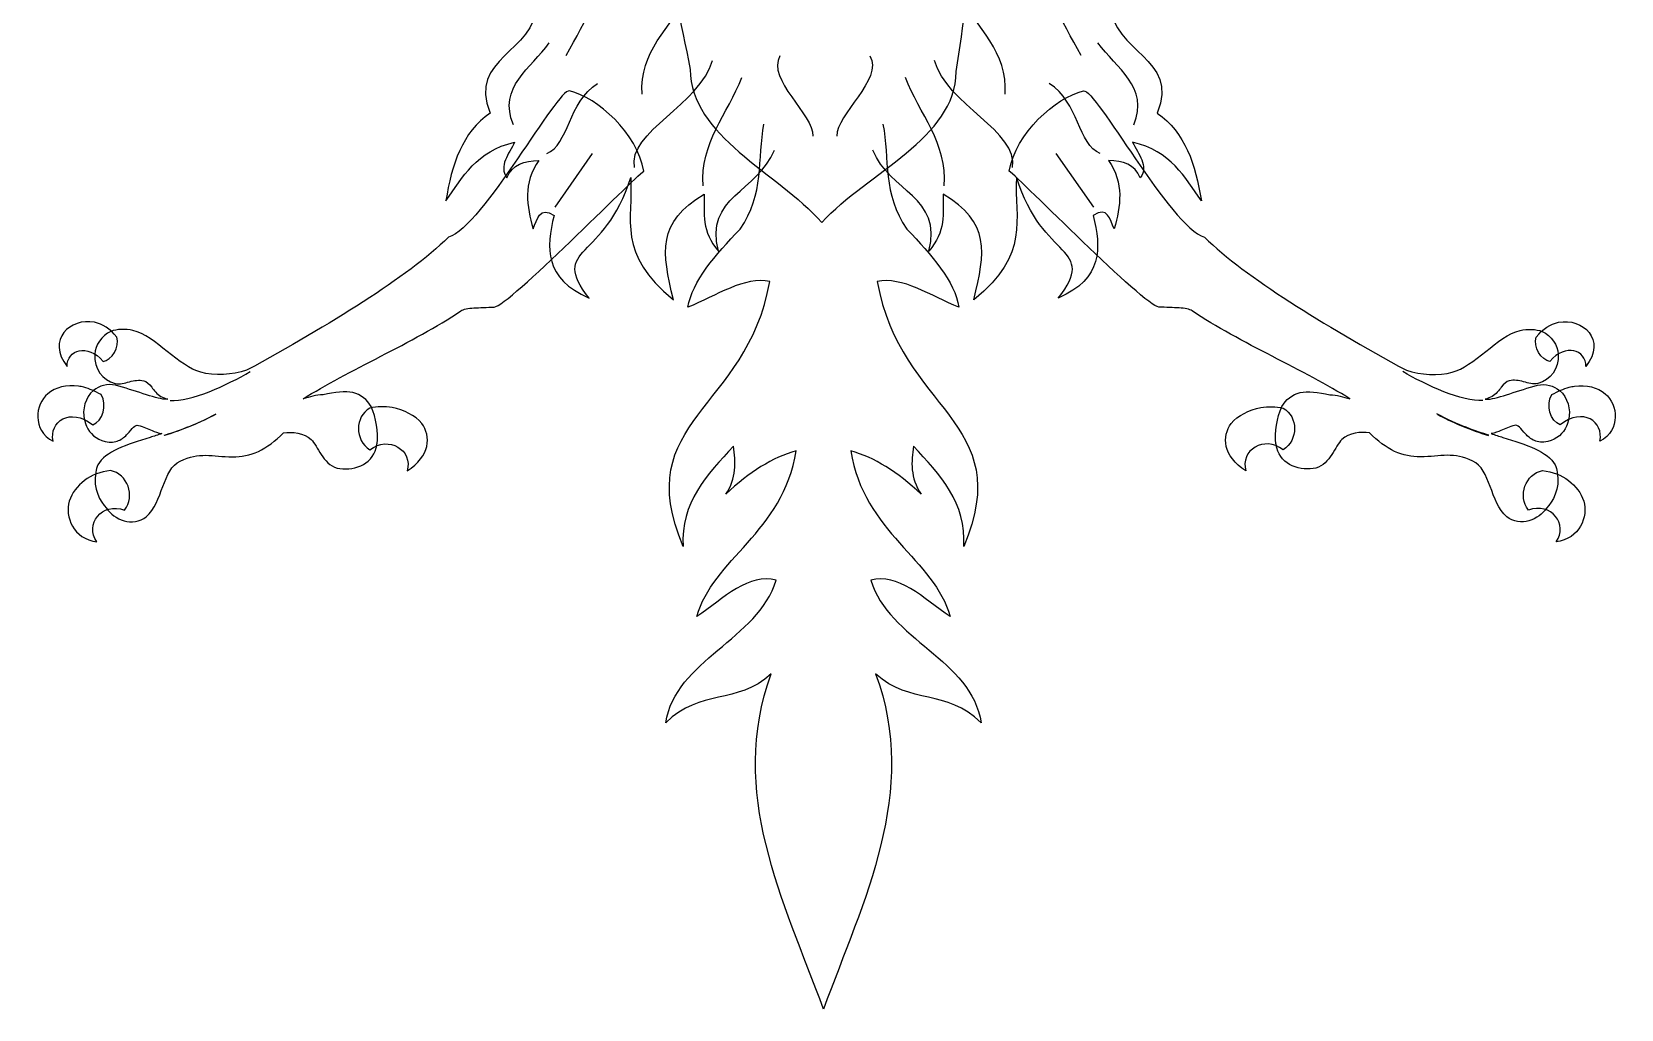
# Model space of a CAD drawing. Extents: x 1 to 720, y 2 to 800.
# Drawn here: x 112.4 to 612.1, y 1.6 to 308.8 of the extents above; entities that cross this region are included whole.
import ezdxf

# ---------------------------------------------------------------- set-up
doc = ezdxf.new("R2010")
doc.units = 0
doc.layers.get('0').update_dxf_attribs({"linetype": 'CONTINUOUS'})

msp = doc.modelspace()

# ---------------------------------------------------------------- linework, layer by layer
at = {"color": 7}
for p, q in [((276.9, 253.7), (288.7, 270.6)), ((446.3, 253.7), (434.5, 270.6)), ((128.8, 197.1), (128.8, 197.1)), ((595.7, 197.1), (595.7, 197.1)), ((155.2, 193.3), (154.3, 193.3)), ((197.7, 193.4), (197.7, 193.4)), ((225.7, 190.7), (225.7, 190.7)), ((526.8, 193.4), (526.8, 193.4)), ((569.3, 193.3), (570.2, 193.3)), ((220.9, 179.3), (221, 179.3)), ((503.6, 179.3), (503.5, 179.3))]:
    msp.add_line(p, q, dxfattribs=at)
for points in [[(292.1, 385), (307.6, 355.7), (313.5, 326.3), (319.4, 297)], [(403, 296.3), (407.8, 325.5), (408.5, 354.7), (424.4, 383.9)], [(280.4, 301.4), (286.8, 312.2), (290.6, 324.5), (305.6, 330.7)], [(442.3, 301.4), (435.9, 312.2), (432.1, 324.5), (417.1, 330.7)], [(304.3, 289.2), (303.3, 302.3), (313.1, 310.4), (319, 320.1)], [(418.4, 289.2), (419.4, 302.3), (409.6, 310.4), (403.7, 320.1)], [(271.2, 317.5), (270.5, 301.9), (249.4, 300.9), (256.5, 283.2)], [(451.5, 317.5), (452.2, 301.9), (473.3, 300.9), (466.2, 283.2)], [(263.8, 279.6), (258.9, 291.4), (269.4, 297.4), (275.1, 305.3)], [(458.9, 279.6), (463.8, 291.4), (453.3, 297.4), (447.6, 305.3)], [(347.6, 301.2), (343.3, 293.8), (358.3, 282.8), (358, 276)], [(375.9, 301.2), (380.2, 293.8), (365.2, 282.8), (365.5, 276)], [(301.9, 266.1), (299.6, 277.3), (322.7, 286), (326.4, 299.8)], [(319.4, 297), (319.6, 275.9), (346.5, 264.8), (360.8, 248.9)], [(360.8, 248.9), (375.2, 264.6), (402.9, 275.3), (403, 296.3)], [(420.7, 266.1), (423, 277.3), (399.9, 286), (396.2, 299.8)], [(281.5, 290.2), (277.6, 291.2), (254.3, 247.6), (243.4, 244.2)], [(274.3, 270.5), (281.2, 273.4), (281, 286.6), (290.3, 292.6)], [(304.8, 265), (302.8, 277), (290.2, 288.1), (281.5, 290.2)], [(323.5, 260.4), (322.3, 273.5), (331.3, 283.2), (335.6, 294.4)], [(399.2, 260.4), (400.4, 273.5), (391.4, 283.2), (387.1, 294.4)], [(419.7, 265), (421.7, 277), (434.3, 288.1), (443, 290.2)], [(448.3, 270.5), (441.4, 273.4), (441.6, 286.6), (432.3, 292.6)], [(443, 290.2), (446.9, 291.2), (470.2, 247.6), (481.1, 244.2)], [(256.5, 283.2), (247.7, 277.3), (244.4, 267), (242.6, 255.7)], [(466.2, 283.2), (475, 277.3), (478.3, 267), (480.1, 255.7)], [(335.1, 246.8), (342.8, 257.8), (340.5, 268.8), (342.6, 279.8)], [(380, 279.8), (382.1, 268.8), (379.8, 257.8), (387.5, 246.8)], [(242.6, 255.7), (247.9, 263.1), (252.1, 271.3), (264.2, 274.1)], [(264.2, 274.1), (262.5, 270.4), (259, 266.7), (261.8, 262.9)], [(328.3, 239.9), (323.8, 256.9), (340.6, 258.5), (345.9, 271.6)], [(394.4, 239.9), (398.9, 256.9), (382.1, 258.5), (376.8, 271.6)], [(480.1, 255.7), (474.8, 263.1), (470.6, 271.3), (458.5, 274.1)], [(458.5, 274.1), (460.2, 270.4), (463.7, 266.7), (460.9, 262.9)], [(257.8, 222.3), (262.2, 222.5), (301.4, 262.6), (304.8, 265)], [(261.8, 262.9), (263.5, 267.1), (267.3, 268.2), (271.8, 268.4)], [(271.8, 268.4), (266.8, 261.2), (268, 254), (270, 246.9)], [(466.7, 222.3), (462.3, 222.5), (423.1, 262.6), (419.7, 265)], [(460.9, 262.9), (459.2, 267.1), (455.4, 268.2), (450.9, 268.4)], [(450.9, 268.4), (455.9, 261.2), (454.7, 254), (452.7, 246.9)], [(287.6, 225.1), (274.9, 241.4), (292.6, 236.7), (300.7, 263)], [(300.7, 263), (301.5, 249.8), (296.2, 239.1), (314.1, 224.6)], [(422, 263), (421.2, 249.8), (426.5, 239.1), (408.6, 224.6)], [(435.1, 225.1), (447.8, 241.4), (430.1, 236.7), (422, 263)], [(314.1, 224.6), (310.5, 239.7), (308.9, 248.8), (323.8, 257.8)], [(323.8, 257.8), (323.8, 251.8), (322.9, 245.9), (328.3, 239.9)], [(398.9, 257.8), (398.9, 251.8), (399.8, 245.9), (394.4, 239.9)], [(408.6, 224.6), (412.2, 239.7), (413.8, 248.8), (398.9, 257.8)], [(270, 246.9), (271.4, 249.7), (271.9, 254.2), (276.6, 251.1)], [(276.6, 251.1), (274.1, 240.9), (273.5, 231.2), (287.6, 225.1)], [(446.1, 251.1), (448.6, 240.9), (449.2, 231.2), (435.1, 225.1)], [(452.7, 246.9), (451.3, 249.7), (450.8, 254.2), (446.1, 251.1)], [(318.7, 222.2), (320, 230.4), (327.3, 238.6), (335.1, 246.8)], [(387.5, 246.8), (395.3, 238.6), (402.6, 230.4), (403.9, 222.2)], [(243.4, 244.2), (230.2, 231.5), (206.3, 216.8), (179.9, 202.4)], [(481.1, 244.2), (494.3, 231.5), (518.2, 216.8), (544.6, 202.4)], [(317.2, 147), (300.4, 187), (337.2, 189.5), (344.4, 230.3)], [(344.4, 230.3), (336.6, 232), (327.5, 225.9), (318.7, 222.2)], [(403.9, 222.2), (395.2, 225.8), (386, 232), (378.2, 230.3)], [(378.2, 230.3), (385.5, 189.4), (422.2, 186.9), (405.4, 147)], [(197.7, 193.4), (211.5, 202.3), (232.4, 211), (247.3, 221.1)], [(247.3, 221.1), (248.1, 221.6), (249.5, 221.9), (251.4, 222)], [(251.4, 222), (253.2, 222.1), (255.5, 222.2), (257.8, 222.3)], [(473.1, 222), (471.3, 222.1), (469, 222.2), (466.7, 222.3)], [(477.2, 221.1), (476.4, 221.6), (475, 221.9), (473.1, 222)], [(526.8, 193.4), (513, 202.3), (492.1, 211), (477.2, 221.1)], [(132.1, 217.5), (124.6, 219), (116.9, 212), (123.5, 203.6)], [(139.1, 212.8), (137.1, 215.5), (134.6, 217), (132.1, 217.5)], [(144.2, 214.9), (141.8, 215.5), (139.3, 215.4), (137.2, 214.6)], [(155, 208.3), (151.4, 211.2), (147.8, 214.1), (144.2, 214.9)], [(569.5, 208.3), (573.1, 211.2), (576.7, 214.1), (580.3, 214.9)], [(580.3, 214.9), (582.7, 215.5), (585.2, 215.4), (587.3, 214.6)], [(585.4, 212.8), (587.4, 215.5), (589.9, 217), (592.4, 217.5)], [(592.4, 217.5), (599.9, 219), (607.6, 212), (601, 203.6)], [(123.5, 203.6), (123.5, 208.9), (129.9, 211), (134.8, 205.2)], [(137.2, 214.6), (134.5, 213.5), (132.2, 210.1), (132.2, 207.5)], [(134.8, 205.2), (137.5, 205.6), (140.2, 209.8), (139.1, 212.8)], [(589.7, 205.2), (587, 205.6), (584.3, 209.8), (585.4, 212.8)], [(587.3, 214.6), (590, 213.5), (592.3, 210.1), (592.3, 207.5)], [(601, 203.6), (601, 208.9), (594.6, 211), (589.7, 205.2)], [(132.2, 207.5), (131.9, 202.9), (134.6, 199.3), (138.6, 198.3)], [(165.5, 201.8), (162.2, 202.6), (158.6, 205.5), (155, 208.3)], [(559, 201.8), (562.3, 202.6), (565.9, 205.5), (569.5, 208.3)], [(592.3, 207.5), (592.6, 202.9), (589.9, 199.3), (585.9, 198.3)], [(155.9, 192.9), (162.3, 192.4), (173.8, 197.8), (181.1, 202)], [(179.9, 202.4), (175.5, 200.9), (169.7, 200.7), (165.5, 201.8)], [(568.6, 192.9), (562.2, 192.4), (550.7, 197.8), (543.4, 202)], [(544.6, 202.4), (549, 200.9), (554.8, 200.7), (559, 201.8)], [(117.4, 195), (113.5, 191.8), (112.4, 183.6), (119.1, 180.1)], [(127.1, 197.4), (123.3, 198), (119.9, 197.1), (117.4, 195)], [(128.8, 197.1), (128.2, 197.3), (127.6, 197.3), (127.1, 197.4)], [(131.8, 196.1), (129.2, 194), (128.2, 189.8), (128.9, 187.1)], [(134.2, 194.8), (132.3, 195.8), (130.5, 196.6), (128.8, 197.1)], [(138.7, 197.7), (136.1, 198.3), (133.6, 197.5), (131.8, 196.1)], [(138.6, 198.3), (140.1, 197.9), (141.6, 198.4), (143.1, 198.8)], [(154.3, 193.3), (150.9, 193.6), (144.6, 196.2), (138.7, 197.7)], [(143.1, 198.8), (144.6, 199.2), (146.1, 199.5), (147.6, 199.1)], [(147.6, 199.1), (148.5, 198.9), (149.3, 198.1), (150.1, 197.1)], [(150.1, 197.1), (150.9, 196.1), (151.7, 194.9), (153, 194.2)], [(213.3, 195.4), (211.1, 195.9), (207.6, 195.5), (204, 194.7)], [(219.1, 191), (217.8, 193.2), (215.9, 194.8), (213.3, 195.4)], [(505.4, 191), (506.7, 193.2), (508.6, 194.8), (511.2, 195.4)], [(511.2, 195.4), (513.4, 195.9), (516.9, 195.5), (520.5, 194.7)], [(570.2, 193.3), (573.6, 193.6), (579.9, 196.2), (585.8, 197.7)], [(574.4, 197.1), (573.6, 196.1), (572.8, 194.9), (571.5, 194.2)], [(576.9, 199.1), (576, 198.9), (575.2, 198.1), (574.4, 197.1)], [(581.4, 198.8), (579.9, 199.2), (578.4, 199.5), (576.9, 199.1)], [(585.9, 198.3), (584.4, 197.9), (582.9, 198.4), (581.4, 198.8)], [(585.8, 197.7), (588.4, 198.3), (590.9, 197.5), (592.7, 196.1)], [(590.3, 194.8), (592.2, 195.8), (594, 196.6), (595.7, 197.1)], [(592.7, 196.1), (595.3, 194), (596.3, 189.8), (595.6, 187.1)], [(595.7, 197.1), (596.3, 197.3), (596.9, 197.3), (597.4, 197.4)], [(597.4, 197.4), (601.2, 198), (604.6, 197.1), (607.1, 195)], [(607.1, 195), (611, 191.8), (612.1, 183.6), (605.4, 180.1)], [(119.1, 180.1), (117.8, 186.3), (124.4, 190.9), (131.6, 185.3)], [(131.6, 185.3), (134.6, 186.4), (136.3, 191.5), (134.2, 194.8)], [(153, 194.2), (153.6, 193.9), (154.4, 193.5), (155.2, 193.3)], [(204, 194.7), (201.7, 194.7), (199.8, 194), (197.7, 193.4)], [(218.7, 190.5), (213.9, 187.8), (213.9, 180.5), (218.7, 177.4)], [(225.7, 190.7), (223.4, 191.1), (221, 191), (218.7, 190.5)], [(221, 179.3), (221.5, 182.9), (220.6, 187.5), (219.1, 191)], [(235, 185.7), (232.9, 188.2), (229.5, 190), (225.7, 190.7)], [(489.5, 185.7), (491.6, 188.2), (495, 190), (498.8, 190.7)], [(498.8, 190.7), (501.1, 191.1), (503.5, 191), (505.8, 190.5)], [(503.5, 179.3), (503, 182.9), (503.9, 187.5), (505.4, 191)], [(505.8, 190.5), (510.6, 187.8), (510.6, 180.5), (505.8, 177.4)], [(520.5, 194.7), (522.8, 194.7), (524.7, 194), (526.8, 193.4)], [(571.5, 194.2), (570.9, 193.9), (570.1, 193.5), (569.3, 193.3)], [(592.9, 185.3), (589.9, 186.4), (588.2, 191.5), (590.3, 194.8)], [(605.4, 180.1), (606.7, 186.3), (600.1, 190.9), (592.9, 185.3)], [(128.9, 187.1), (129.1, 186.3), (129.3, 185.6), (129.6, 184.8)], [(144.4, 184.5), (145, 185), (145.4, 185.2), (145.9, 185.1)], [(145.9, 185.1), (147.6, 184.7), (148.8, 184.1), (150.2, 183.5)], [(154, 182), (158.1, 183.3), (163.6, 185.1), (170.4, 188.7)], [(170.2, 188.5), (166, 186.3), (159.5, 183.5), (154.1, 181.9)], [(170.2, 188.5), (166, 186.3), (159.5, 183.5), (154.1, 181.9)], [(230.4, 170.8), (237.7, 175.5), (238, 181.6), (235, 185.7)], [(494.1, 170.8), (486.8, 175.5), (486.5, 181.6), (489.5, 185.7)], [(570.5, 182), (566.4, 183.3), (560.9, 185.1), (554.1, 188.7)], [(554.3, 188.5), (558.5, 186.3), (565, 183.5), (570.4, 181.9)], [(554.3, 188.5), (558.5, 186.3), (565, 183.5), (570.4, 181.9)], [(578.6, 185.1), (576.9, 184.7), (575.7, 184.1), (574.3, 183.5)], [(580.1, 184.5), (579.5, 185), (579.1, 185.2), (578.6, 185.1)], [(595.6, 187.1), (595.4, 186.3), (595.2, 185.6), (594.9, 184.8)], [(129.6, 184.8), (130.6, 182.6), (132.6, 180.7), (135.5, 180)], [(135.5, 180), (137.2, 179.6), (138.6, 179.8), (139.7, 180.3)], [(149.6, 181.3), (145.9, 180.2), (142.4, 179.1), (139.5, 177.7)], [(139.7, 180.3), (140.8, 180.8), (141.8, 181.6), (142.5, 182.4)], [(142.5, 182.4), (143.2, 183.2), (143.9, 184), (144.4, 184.5)], [(153.3, 182.5), (152, 182.1), (150.8, 181.7), (149.6, 181.3)], [(150.2, 183.5), (151.1, 183.1), (152.1, 182.7), (153.3, 182.5)], [(175.5, 175.2), (181, 175.1), (186.4, 177.4), (191.5, 182.8)], [(191.5, 182.8), (194.2, 183.1), (198.1, 182.8), (200.2, 180.7)], [(200.2, 180.7), (201.3, 179.6), (202.2, 177.7), (203.4, 175.9)], [(218.7, 177.4), (224.7, 182.1), (232.3, 177.2), (230.4, 170.8)], [(505.8, 177.4), (499.8, 182.1), (492.2, 177.2), (494.1, 170.8)], [(524.3, 180.7), (523.2, 179.6), (522.3, 177.7), (521.1, 175.9)], [(533, 182.8), (530.3, 183.1), (526.4, 182.8), (524.3, 180.7)], [(549, 175.2), (543.5, 175.1), (538.1, 177.4), (533, 182.8)], [(574.3, 183.5), (573.4, 183.1), (572.4, 182.7), (571.2, 182.5)], [(571.2, 182.5), (572.5, 182.1), (573.7, 181.7), (574.9, 181.3)], [(574.9, 181.3), (578.6, 180.2), (582.1, 179.1), (585, 177.7)], [(582, 182.4), (581.3, 183.2), (580.6, 184), (580.1, 184.5)], [(584.8, 180.3), (583.7, 180.8), (582.7, 181.6), (582, 182.4)], [(589, 180), (587.3, 179.6), (585.9, 179.8), (584.8, 180.3)], [(594.9, 184.8), (593.9, 182.6), (591.9, 180.7), (589, 180)], [(139.5, 177.7), (136.6, 176.4), (134.3, 174.8), (133.2, 172.7)], [(159.1, 173.9), (162.1, 175.3), (164.5, 175.7), (167.1, 175.7)], [(167.1, 175.7), (169.7, 175.7), (172.3, 175.2), (175.5, 175.2)], [(203.4, 175.9), (204.6, 174.1), (206.1, 172.3), (208.4, 171.7)], [(215.8, 172.4), (218.1, 173.4), (220, 175.3), (220.7, 178)], [(220.7, 178), (220.8, 178.4), (220.8, 178.9), (220.9, 179.3)], [(333, 178.6), (324.8, 169.6), (316.2, 160.8), (317.2, 147)], [(321.5, 125), (326.3, 142.9), (348.7, 151.5), (352.7, 177.1)], [(330.6, 163.5), (334, 168.5), (333.7, 173.5), (333, 178.6)], [(352.7, 177.1), (345.3, 175), (338, 170.5), (330.6, 163.5)], [(392, 163.5), (384.6, 170.5), (377.3, 175), (369.9, 177.1)], [(369.9, 177.1), (373.9, 151.5), (396.3, 142.9), (401.1, 125)], [(389.6, 178.6), (388.9, 173.6), (388.5, 168.6), (392, 163.5)], [(405.4, 147), (406.4, 160.8), (397.8, 169.6), (389.6, 178.6)], [(503.8, 178), (503.7, 178.4), (503.7, 178.9), (503.6, 179.3)], [(508.7, 172.4), (506.4, 173.4), (504.5, 175.3), (503.8, 178)], [(521.1, 175.9), (519.9, 174.1), (518.4, 172.3), (516.1, 171.7)], [(557.4, 175.7), (554.8, 175.7), (552.2, 175.2), (549, 175.2)], [(565.4, 173.9), (562.4, 175.3), (560, 175.7), (557.4, 175.7)], [(585, 177.7), (587.9, 176.4), (590.2, 174.8), (591.3, 172.7)], [(137.1, 170.9), (130.9, 170.3), (125.8, 166.3), (124.2, 161.3)], [(132.5, 170.4), (131.6, 165.1), (133.9, 161), (135.9, 159.1)], [(133.2, 172.7), (132.8, 172), (132.6, 171.2), (132.5, 170.4)], [(141.6, 158.5), (145, 162.9), (142.5, 169.9), (137.1, 170.9)], [(153.6, 165.9), (154.9, 169.4), (156.3, 172.6), (159.1, 173.9)], [(208.4, 171.7), (210.7, 171.1), (213.4, 171.4), (215.8, 172.4)], [(516.1, 171.7), (513.8, 171.1), (511.1, 171.4), (508.7, 172.4)], [(570.9, 165.9), (569.6, 169.4), (568.2, 172.6), (565.4, 173.9)], [(582.9, 158.5), (579.5, 162.9), (582, 169.9), (587.4, 170.9)], [(587.4, 170.9), (593.6, 170.3), (598.7, 166.3), (600.3, 161.3)], [(592, 170.4), (592.9, 165.1), (590.6, 161), (588.6, 159.1)], [(591.3, 172.7), (591.7, 172), (591.9, 171.2), (592, 170.4)], [(148.4, 156.4), (151, 158.6), (152.3, 162.4), (153.6, 165.9)], [(576.1, 156.4), (573.5, 158.6), (572.2, 162.4), (570.9, 165.9)], [(124.2, 161.3), (122.7, 156.5), (125.4, 149.4), (132.9, 148.5)], [(132.9, 148.5), (128.9, 154), (134.4, 161), (141.6, 158.5)], [(591.6, 148.5), (595.6, 154), (590.1, 161), (582.9, 158.5)], [(600.3, 161.3), (601.8, 156.5), (599.1, 149.4), (591.6, 148.5)], [(135.9, 159.1), (137, 157.3), (139.1, 155.8), (141.4, 155.1)], [(141.4, 155.1), (143.7, 154.4), (146.3, 154.7), (148.4, 156.4)], [(583.1, 155.1), (580.8, 154.4), (578.2, 154.7), (576.1, 156.4)], [(588.6, 159.1), (587.5, 157.3), (585.4, 155.8), (583.1, 155.1)], [(311.7, 91.6), (314.8, 111.4), (340.8, 117.8), (346.4, 136.4)], [(346.4, 136.4), (338.1, 138.9), (329.8, 130.8), (321.5, 125)], [(401.1, 125), (392.8, 130.8), (384.5, 138.9), (376.2, 136.4)], [(376.2, 136.4), (381.8, 117.8), (407.8, 111.5), (410.9, 91.6)], [(344.9, 107), (333.8, 97), (322.8, 102.5), (311.7, 91.6)], [(361.3, 1.6), (348.7, 36), (331.2, 69.8), (344.9, 107)], [(377.7, 107), (391.4, 69.8), (373.9, 36), (361.3, 1.6)], [(410.9, 91.6), (399.8, 102.5), (388.8, 97), (377.7, 107)]]:
    msp.add_open_spline(points, degree=3, dxfattribs=at)

doc.saveas('drawing.dxf')
